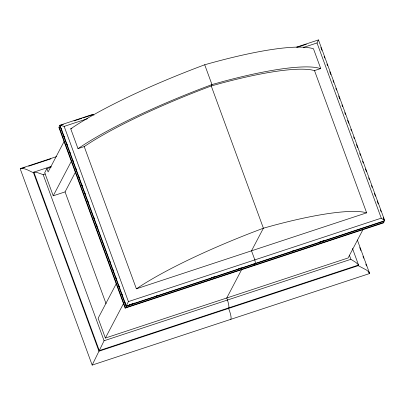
<?xml version="1.0" encoding="UTF-8"?>
<svg xmlns="http://www.w3.org/2000/svg" width="405" height="405" viewBox="0 0 405 405"><rect width="100%" height="100%" fill="white"/><g stroke="black" fill="none" stroke-linecap="round" stroke-linejoin="round"><path stroke-width="0.61" d="M93.925 115.293L93.236 114.235L59.975 125.211L59.763 125.611L126.051 306.388L384.537 221.1L384.75 220.695L381.267 218.163L317.024 42.96L318.462 39.918L296.485 47.167M20.478 168.515C25.1 167.898 29.398 171.042 33.514 172.758L98.947 351.206L358.228 265.655L358.552 265.032L356.096 262.577L350.897 259.311L104.085 340.752L92.168 365.082L20.25 168.951L20.478 168.515L56.472 156.639M381.267 218.163L128.405 301.593L126.051 306.388M33.514 172.758L33.838 172.14L51.248 166.399M60.254 126.547L58.852 127.347L125.14 308.124L383.626 222.831L383.844 222.426L383.408 221.241M51.055 167.235L46.884 168.612L44.717 172.743L53.227 195.807L65.068 191.899L75.654 171.74M64.111 141.456L48.104 171.938L46.884 168.612M53.227 195.807L71.457 161.089M116.356 283.53L98.126 318.249L105.386 338.048L348.108 257.96L363.098 229.397M105.386 338.048L123.616 303.33M125.14 308.124L125.353 307.714L383.844 222.426M318.249 40.318L318.462 39.918L384.75 220.695L126.259 305.988L59.975 125.211L64.167 126.395L87.45 118.716M241.739 269.441L226.744 298.004L227.488 300.029A9.563 1.762 71.7 0 1 228.911 307.81L228.587 308.428A7.644 1.407 71.7 0 1 230.961 318.922L230.734 319.363M254.386 265.477L254.598 265.072L254.087 263.675M255.292 263.741L255.504 263.341L254.836 259.878L251.515 250.822L263.397 228.197L274.504 225.139A180.665 31.119 -20.1 0 1 363.214 212.063L366.652 212.833L314.493 70.591L311.055 69.822A180.665 31.119 -20.1 0 0 222.345 82.898L211.238 85.956L199.356 90.482A180.665 31.119 -20.1 0 0 90.082 142.737L84.225 146.569L77.998 148.625L70.738 128.831A186.68 32.152 -20.1 0 1 204.707 64.77A186.68 32.152 -20.1 0 1 313.46 48.742L320.719 68.536L314.493 70.591M92.168 365.082L369.299 273.638L369.527 273.203L357.362 240.018M77.998 148.625L85.455 143.74A186.68 32.152 -20.1 0 1 198.369 89.748L211.967 84.564L224.679 81.066A186.68 32.152 -20.1 0 1 316.34 67.559L320.719 68.536M84.225 146.569L136.384 288.811L142.236 284.978A180.665 31.119 -20.1 0 1 251.515 232.723L263.397 228.197L211.238 85.956L211.967 84.564L204.707 64.77M59.763 125.611L63.327 124.436M74.019 120.908L81.739 118.361M82.929 117.966L93.023 114.635M297.462 47.182L306.372 44.241M303.289 47.491L317.024 42.96M70.738 128.831L71.923 128.441M20.847 168.753L25.049 167.366M28.649 166.182L50.843 158.856M352.466 248.432L358.552 265.032L99.271 350.588L33.838 172.14L37.356 172.581L43.178 174.656L45.228 173.978M136.384 288.811L366.652 212.833M129.251 304.864L134.652 303.082M156.259 295.954L158.061 295.361M211.476 277.734L214.473 276.747M238.479 268.824L241.481 267.832M292.496 250.999L294.298 250.406M319.505 242.089L323.706 240.702M358.228 265.655L366.464 270.024L368.93 271.968L369.527 273.203M320.861 47.431L321.945 50.397M324.116 56.325L324.769 58.102M326.946 64.031L327.594 65.807M329.771 71.736L330.855 74.697M333.031 80.625L333.679 82.402M335.856 88.33L336.509 90.107M338.681 96.036L339.765 98.997M341.942 104.925L342.595 106.702M344.766 112.63L345.419 114.407M347.591 120.336L348.68 123.302M350.851 129.225L351.505 131.007M353.676 136.93L354.329 138.713M356.501 144.636L357.59 147.602M359.761 153.53L360.415 155.307M362.586 161.236L363.239 163.012M365.411 168.941L366.5 171.902M368.671 177.83L369.325 179.607M371.496 185.536L372.149 187.312M374.321 193.241L375.41 196.202M377.151 200.946L378.235 203.907M380.411 209.836L381.059 211.612M383.236 217.541L384.32 220.507M359.736 247.566L360.825 250.533M362.996 256.456L363.649 258.233M365.821 264.161L366.474 265.938M368.646 271.861L369.299 273.638M349.373 255.16L350.897 259.311M64.167 126.395L128.405 301.593M61.206 128.461L61.859 130.243M64.031 136.176L64.684 137.953M66.86 143.886L67.514 145.668M69.69 151.602L70.774 154.568M72.951 160.501L73.604 162.278M75.781 168.212L76.434 169.994M78.605 175.927L79.258 177.704M81.871 184.827L82.524 186.604M84.701 192.537L85.354 194.319M87.526 200.252L88.179 202.029M93.621 216.862L94.269 218.644M96.446 224.572L97.099 226.355M109.715 260.764L110.368 262.546M112.98 269.664L113.633 271.446M115.81 277.379L116.463 279.156M118.635 285.09L119.723 288.056M121.9 293.99L122.553 295.772M124.73 301.7L125.813 304.666M59.064 126.937L125.353 307.714M65.068 191.899L106.064 303.694M43.178 174.656L104.085 340.752"/></g></svg>
